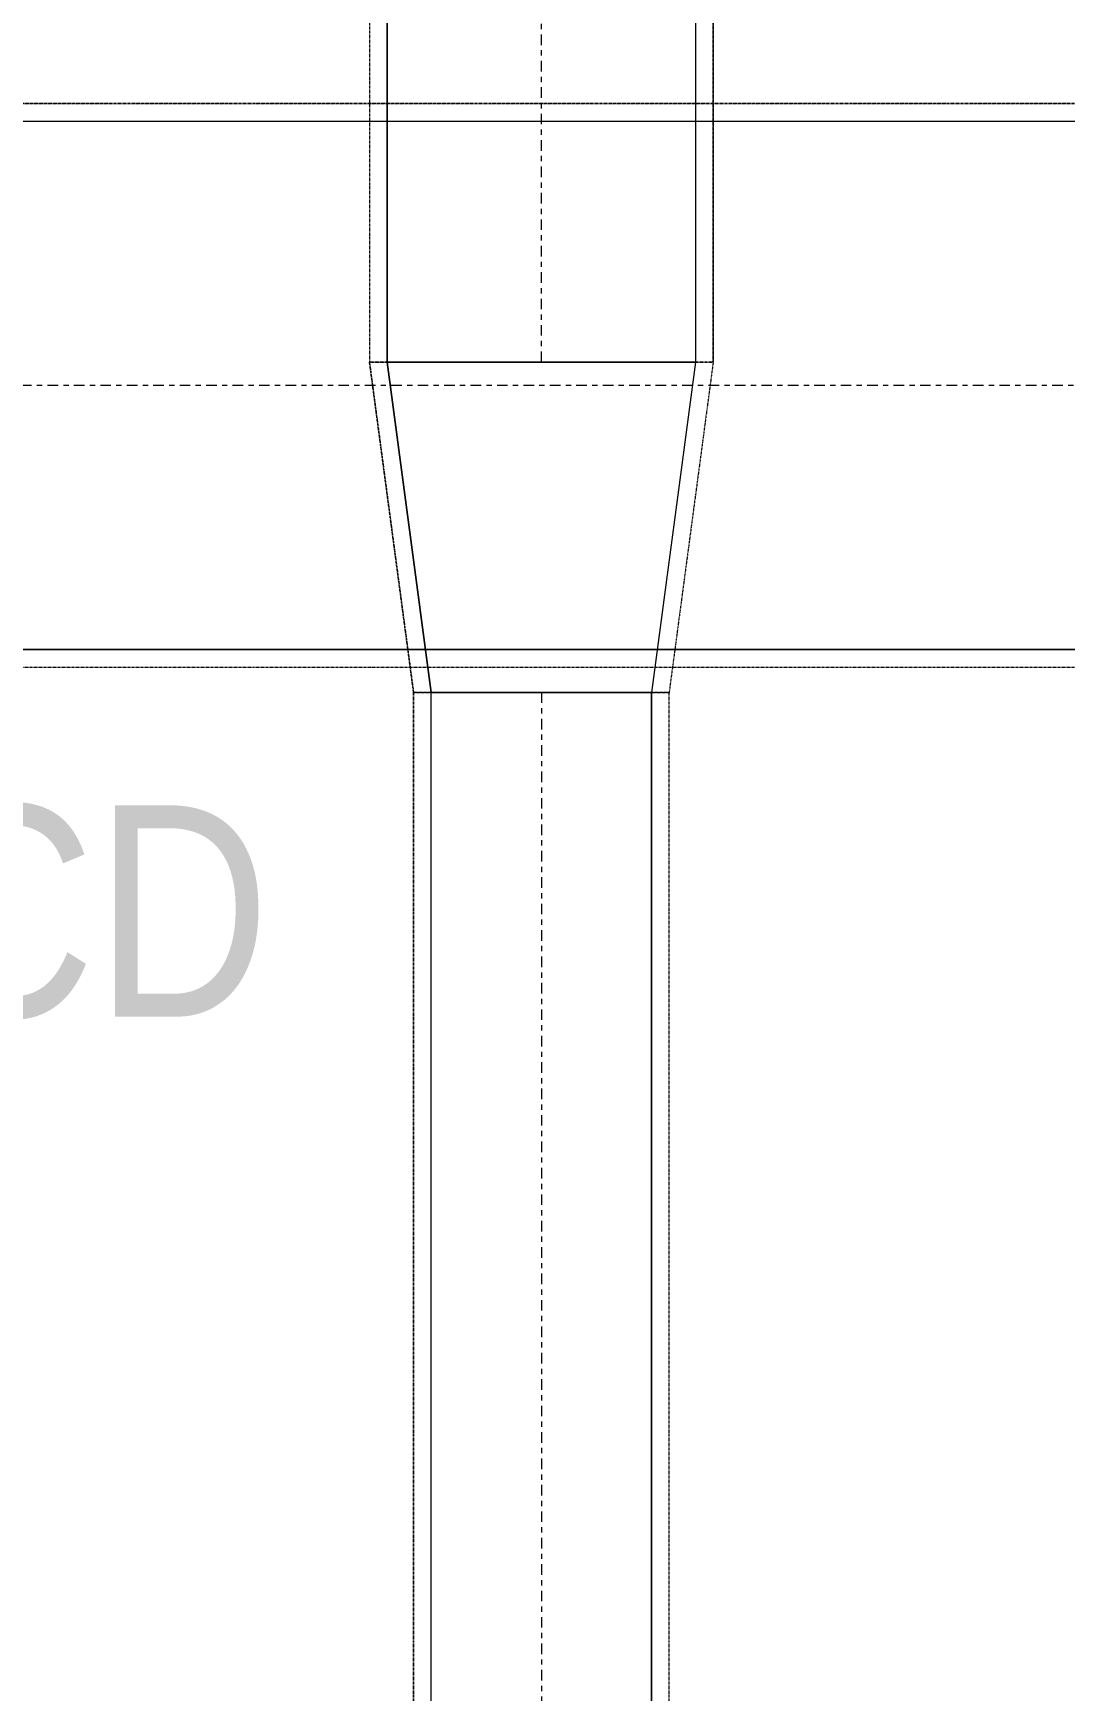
# Model space of a CAD drawing. Header units: inches. Extents: x -83664 to 20107, y -47222 to 19398.
# Drawn here: x -10508 to -9337, y -34494 to -32612 of the extents above; entities that cross this region are included whole.
import ezdxf

# ---------------------------------------------------------------- set-up
doc = ezdxf.new("R2010")
doc.units = ezdxf.units.IN
doc.header["$MEASUREMENT"] = 0
doc.linetypes.add('Center', pattern=[29.999999, 12, -6, 6, -6])
doc.linetypes.add('Hidden 0_50', pattern=[1.0584, 0.5292, -0.5292])
doc.layers.add('G-ANNO-TEXT', color=7, linetype='Continuous', lineweight=9)
doc.layers.add('M-HVAC-DUCT-CNTR', color=7, linetype='Center', lineweight=9)
doc.layers.add('M-HVAC-DUCT', color=7, linetype='Continuous', lineweight=9, true_color=0xffe97f)
doc.styles.add('Arial Narrow_21', font='ARIALN.TTF', dxfattribs={"height": 240})

# ---------------------------------------------------------------- blocks, each defined once
blk = doc.blocks.new('M_Rectangular Transition - Length - Standard-7238165-FIRST FLOOR AC CONDITIONING LAYOUT - PART A')
at = {"layer": 'M-HVAC-DUCT', "color": 6, "true_color": 0xff00ff}
for p, q in [((0, 175), (0, -175)), ((0, 175), (375, 125)), ((0, 175), (375, 125)), ((0, -175), (0, 175)), ((375, -125), (375, 125)), ((375, 125), (375, -125)), ((0, -175), (375, -125)), ((375, -125), (0, -175))]:
    blk.add_line(p, q, dxfattribs=at)
blk = doc.blocks.new('TEMW-SMBZ-HO-BM-HVAC-00002_rvt-1-FIRST FLOOR AC CONDITIONING LAYOUT - PART A')
at = {"layer": 'M-HVAC-DUCT', "color": 6, "linetype": 'Hidden 0_50', "true_color": 0xff00ff}
for p, q in [((141330.6, 67488.8), (141330.6, 65387)), ((141330.6, 67488.8), (141330.6, 65387)), ((141720.6, 65387), (141720.6, 67488.8)), ((141720.6, 67488.8), (141720.6, 65387)), ((141330.6, 65387), (141380.6, 65012)), ((141380.6, 65012), (141330.6, 65387)), ((141720.6, 65387), (141330.6, 65387)), ((141330.6, 65387), (141720.6, 65387)), ((141720.6, 65387), (141330.6, 65387)), ((141330.6, 65387), (141720.6, 65387)), ((141720.6, 65387), (141670.6, 65012)), ((141720.6, 65387), (141670.6, 65012)), ((141380.6, 65012), (141670.6, 65012)), ((141670.6, 65012), (141380.6, 65012)), ((141380.6, 65012), (141670.6, 65012)), ((141670.6, 65012), (141380.6, 65012)), ((141380.6, 65012), (141380.6, 63761.5)), ((141380.6, 63761.5), (141380.6, 65012)), ((141670.6, 63761.5), (141670.6, 65012)), ((141670.6, 63761.5), (141670.6, 65012))]:
    blk.add_line(p, q, dxfattribs=at)
at = {"layer": 'M-HVAC-DUCT', "color": 6, "true_color": 0xff00ff}
for p, q in [((141350.6, 65387), (141350.6, 67488.8)), ((141350.6, 67488.8), (141350.6, 65387)), ((141700.6, 67488.8), (141700.6, 65387)), ((141700.6, 67488.8), (141700.6, 65387)), ((141350.6, 65387), (141700.6, 65387)), ((141700.6, 65387), (141350.6, 65387)), ((141650.6, 65012), (141400.6, 65012)), ((141400.6, 65012), (141650.6, 65012)), ((141400.6, 63761.5), (141400.6, 65012)), ((141400.6, 63761.5), (141400.6, 65012)), ((141650.6, 65012), (141650.6, 63761.5)), ((141650.6, 63761.5), (141650.6, 65012))]:
    blk.add_line(p, q, dxfattribs=at)
at = {"layer": 'M-HVAC-DUCT', "color": 30, "linetype": 'Hidden 0_50', "true_color": 0xff7f00}
for p, q in [((143917.3, 65680.5), (139663, 65680.5)), ((139663, 65680.5), (143917.3, 65680.5)), ((139663, 65040.5), (143917.3, 65040.5)), ((139663, 65040.5), (143917.3, 65040.5))]:
    blk.add_line(p, q, dxfattribs=at)
at = {"layer": 'M-HVAC-DUCT', "color": 30, "true_color": 0xff7f00}
for p, q in [((139663, 65660.5), (143917.3, 65660.5)), ((139663, 65660.5), (143917.3, 65660.5)), ((143917.3, 65060.5), (139663, 65060.5)), ((139663, 65060.5), (143917.3, 65060.5))]:
    blk.add_line(p, q, dxfattribs=at)
at = {"layer": 'M-HVAC-DUCT-CNTR', "color": 6, "true_color": 0xff00ff}
for p, q in [((141525.6, 65387), (141525.6, 67488.8)), ((141525.6, 65012), (141525.6, 63761.5))]:
    blk.add_line(p, q, dxfattribs=at)
at = {"layer": 'M-HVAC-DUCT-CNTR', "color": 30, "true_color": 0xff7f00}
blk.add_line((143917.3, 65360.5), (139663, 65360.5), dxfattribs=at)
at = {"layer": 'M-HVAC-DUCT', "color": 6, "linetype": 'Hidden 0_50', "lineweight": 9, "true_color": 0xff00ff, "rotation": 270}
blk.add_blockref('M_Rectangular Transition - Length - Standard-7238165-FIRST FLOOR AC CONDITIONING LAYOUT - PART A', (141525.6, 65387), dxfattribs=at)
blk = doc.blocks.new('TEMW-SMBZ-HO-BM-HVAC-00002_rvt-2-FIRST FLOOR AC CONDITIONING LAYOUT - PART A')
at = {"layer": 'M-HVAC-DUCT', "color": 6, "linetype": 'Hidden 0_50', "true_color": 0xff00ff}
for p, q in [((141330.6, 67488.8), (141330.6, 65387)), ((141330.6, 67488.8), (141330.6, 65387)), ((141720.6, 65387), (141720.6, 67488.8)), ((141720.6, 67488.8), (141720.6, 65387)), ((141330.6, 65387), (141380.6, 65012)), ((141380.6, 65012), (141330.6, 65387)), ((141720.6, 65387), (141330.6, 65387)), ((141330.6, 65387), (141720.6, 65387)), ((141720.6, 65387), (141330.6, 65387)), ((141330.6, 65387), (141720.6, 65387)), ((141720.6, 65387), (141670.6, 65012)), ((141720.6, 65387), (141670.6, 65012)), ((141380.6, 65012), (141670.6, 65012)), ((141670.6, 65012), (141380.6, 65012)), ((141380.6, 65012), (141670.6, 65012)), ((141670.6, 65012), (141380.6, 65012)), ((141380.6, 65012), (141380.6, 63761.5)), ((141380.6, 63761.5), (141380.6, 65012)), ((141670.6, 63761.5), (141670.6, 65012)), ((141670.6, 63761.5), (141670.6, 65012))]:
    blk.add_line(p, q, dxfattribs=at)
at = {"layer": 'M-HVAC-DUCT', "color": 6, "true_color": 0xff00ff}
for p, q in [((141350.6, 65387), (141350.6, 67488.8)), ((141350.6, 67488.8), (141350.6, 65387)), ((141700.6, 67488.8), (141700.6, 65387)), ((141700.6, 67488.8), (141700.6, 65387)), ((141350.6, 65387), (141700.6, 65387)), ((141700.6, 65387), (141350.6, 65387)), ((141650.6, 65012), (141400.6, 65012)), ((141400.6, 65012), (141650.6, 65012)), ((141400.6, 63761.5), (141400.6, 65012)), ((141400.6, 63761.5), (141400.6, 65012)), ((141650.6, 65012), (141650.6, 63761.5)), ((141650.6, 63761.5), (141650.6, 65012))]:
    blk.add_line(p, q, dxfattribs=at)
at = {"layer": 'M-HVAC-DUCT', "color": 30, "linetype": 'Hidden 0_50', "true_color": 0xff7f00}
for p, q in [((143917.3, 65680.5), (139663, 65680.5)), ((139663, 65680.5), (143917.3, 65680.5)), ((139663, 65040.5), (143917.3, 65040.5)), ((139663, 65040.5), (143917.3, 65040.5))]:
    blk.add_line(p, q, dxfattribs=at)
at = {"layer": 'M-HVAC-DUCT', "color": 30, "true_color": 0xff7f00}
for p, q in [((139663, 65660.5), (143917.3, 65660.5)), ((139663, 65660.5), (143917.3, 65660.5)), ((143917.3, 65060.5), (139663, 65060.5)), ((139663, 65060.5), (143917.3, 65060.5))]:
    blk.add_line(p, q, dxfattribs=at)
at = {"layer": 'M-HVAC-DUCT-CNTR', "color": 6, "true_color": 0xff00ff}
for p, q in [((141525.6, 65387), (141525.6, 67488.8)), ((141525.6, 65012), (141525.6, 63761.5))]:
    blk.add_line(p, q, dxfattribs=at)
at = {"layer": 'M-HVAC-DUCT-CNTR', "color": 30, "true_color": 0xff7f00}
blk.add_line((143917.3, 65360.5), (139663, 65360.5), dxfattribs=at)
at = {"layer": 'M-HVAC-DUCT', "color": 6, "linetype": 'Hidden 0_50', "lineweight": 9, "true_color": 0xff00ff, "rotation": 270}
blk.add_blockref('M_Rectangular Transition - Length - Standard-7238165-FIRST FLOOR AC CONDITIONING LAYOUT - PART A', (141525.6, 65387), dxfattribs=at)

msp = doc.modelspace()

# ---------------------------------------------------------------- block references
at = {"lineweight": 5}
for name in ['TEMW-SMBZ-HO-BM-HVAC-00002_rvt-1-FIRST FLOOR AC CONDITIONING LAYOUT - PART A', 'TEMW-SMBZ-HO-BM-HVAC-00002_rvt-2-FIRST FLOOR AC CONDITIONING LAYOUT - PART A']:
    msp.add_blockref(name, (-151456.7, -98372.2), dxfattribs=at)

# ---------------------------------------------------------------- texts
at = {"layer": 'G-ANNO-TEXT', "insert": (-10819.1, -33488.4), "char_height": 240, "width": 733.544, "attachment_point": 1, "style": 'Arial Narrow_21'}
msp.add_mtext('VCD', dxfattribs=at)

doc.saveas('drawing.dxf')
